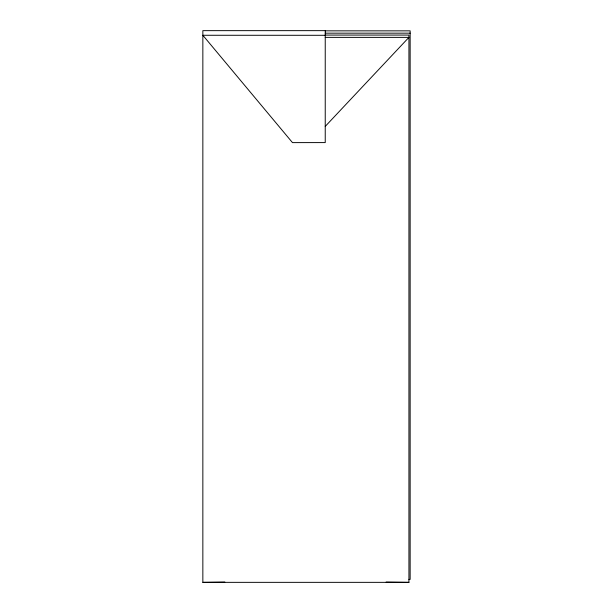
<?xml version="1.0" encoding="UTF-8"?>
<svg xmlns="http://www.w3.org/2000/svg" width="613" height="613" viewBox="0 0 613 613"><rect width="100%" height="100%" fill="white"/><g stroke="black" fill="none" stroke-linecap="round" stroke-linejoin="round"><path stroke-width="0.92" d="M325.235 126.401L408.932 37.378L325.235 37.378M325.235 35.301L202.849 35.27L292.485 142.622L325.235 142.591L325.235 30.65L202.849 30.65L202.849 582.35L224.864 582.043M325.235 30.849L410.151 30.857L410.151 579.392L408.932 579.392M325.235 33.163L410.151 33.163M325.235 35.071L408.932 35.071L408.932 582.35L202.849 582.35M386.106 582.051L408.932 582.35"/></g></svg>
